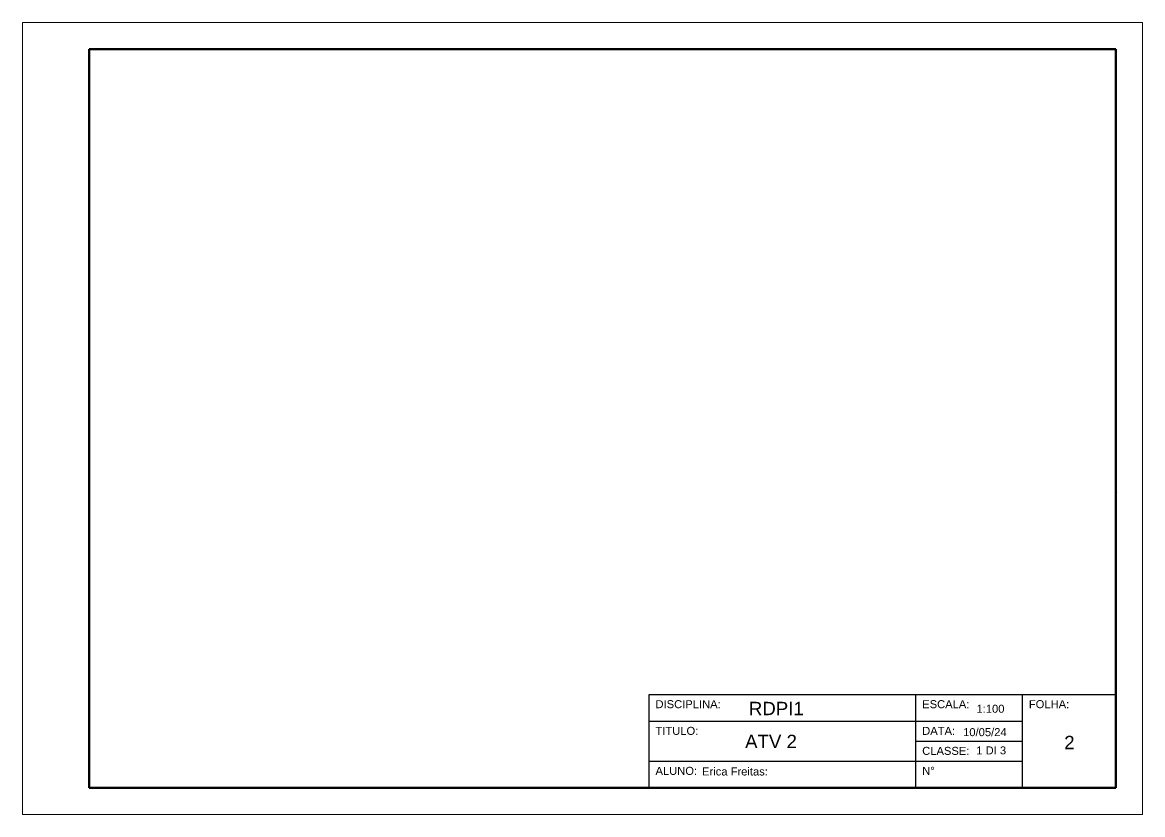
# Model space of a CAD drawing. Header units: millimetres. Extents: x 1113 to 1389, y 921 to 1000.
# Drawn here: x 1206.55 to 1248.55, y 927.7 to 957.4 of the extents above; entities that cross this region are included whole.
import ezdxf

# ---------------------------------------------------------------- set-up
doc = ezdxf.new("R2010")
doc.units = ezdxf.units.MM
for name, color, linetype, lineweight in [('folha', 1, 'Continuous', 15), ('linha media', 3, 'Continuous', 30), ('margem2', 8, 'Continuous', 60), ('texto1', 3, 'Continuous', 30)]:
    doc.layers.add(name, color=color, linetype=linetype, lineweight=lineweight)
doc.styles.get("Standard").update_dxf_attribs({"font": 'arial.ttf', "height": 0.5})

msp = doc.modelspace()

# ---------------------------------------------------------------- linework, layer by layer
for p, q in [((1230.05, 932.204), (1247.55, 932.204)), ((1230.05, 928.704), (1230.05, 932.204)), ((1240.05, 928.704), (1240.05, 932.204)), ((1244.05, 928.704), (1244.05, 932.204)), ((1230.05, 931.204), (1244.05, 931.204)), ((1240.05, 930.454), (1244.05, 930.454)), ((1230.05, 929.704), (1244.05, 929.704))]:
    msp.add_line(p, q)
at = {"layer": 'folha'}
for p, q in [((1248.55, 957.404), (1206.55, 957.404)), ((1206.55, 957.404), (1206.55, 927.704)), ((1248.55, 927.704), (1248.55, 957.404)), ((1206.55, 927.704), (1248.55, 927.704))]:
    msp.add_line(p, q, dxfattribs=at)
at = {"layer": 'linha media'}
msp.add_line((1247.597, 939.766), (1247.597, 939.766), dxfattribs=at)
at = {"layer": 'margem2'}
for p, q in [((1247.55, 956.404), (1209.05, 956.404)), ((1209.05, 956.404), (1209.05, 928.704)), ((1247.55, 928.704), (1247.55, 956.404)), ((1209.05, 928.704), (1247.55, 928.704))]:
    msp.add_line(p, q, dxfattribs=at)

# ---------------------------------------------------------------- texts
at = {"layer": 'texto1', "attachment_point": 1}
for s, insert, char_height in [('DISCIPLINA:', (1230.286, 931.994), 0.3), ('ESCALA:', (1240.286, 931.994), 0.3), ('FOLHA:', (1244.286, 931.994), 0.3), ('RDPI1', (1233.788, 931.932), 0.5), ('1:100', (1242.322, 931.823), 0.3), ('TITULO:', (1230.286, 930.994), 0.3), ('DATA:', (1240.286, 930.994), 0.3), ('10/05/24', (1241.821, 930.945), 0.3), ('ATV 2', (1233.647, 930.696), 0.5), ('2', (1245.612, 930.657), 0.5), ('CLASSE:', (1240.286, 930.244), 0.3), ('1 DI 3', (1242.315, 930.261), 0.3), ('ALUNO:', (1230.286, 929.494), 0.3), ('Erica Freitas:', (1232.033, 929.471), 0.3), ('N°', (1240.286, 929.494), 0.3)]:
    msp.add_mtext(s, dxfattribs=dict(at, insert=insert, char_height=char_height))

doc.saveas('drawing.dxf')
